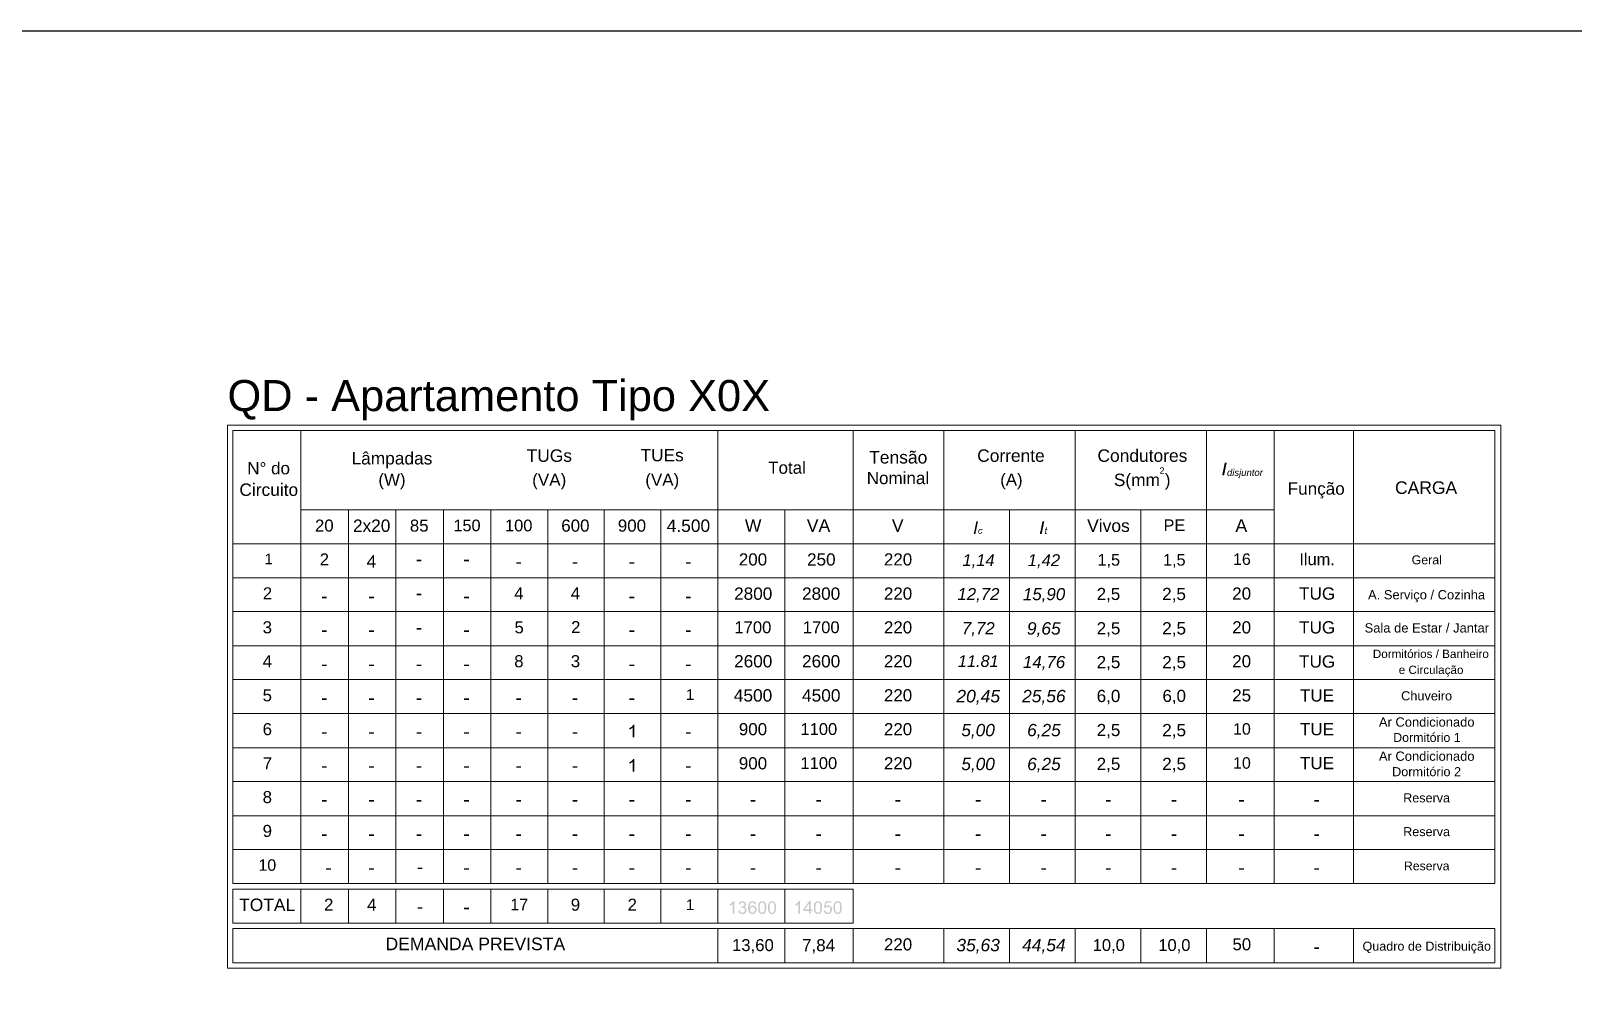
# Model space of a CAD drawing. Header units: millimetres. Extents: x 40 to 176, y -32 to 59.
# Drawn here: x 71.01 to 90.32, y 47.24 to 59.19 of the extents above; entities that cross this region are included whole.
import ezdxf
from ezdxf.enums import TextEntityAlignment as Align

# ---------------------------------------------------------------- set-up
doc = ezdxf.new("R2010")
doc.units = ezdxf.units.MM
doc.layers.get('0').update_dxf_attribs({"lineweight": 30})
doc.layers.add('11 - Quadro de cargas', color=7, linetype='Continuous', lineweight=30)
doc.styles.add('Arial0', font='arial.ttf', dxfattribs={"height": 3.14658})
doc.styles.add('Arial2', font='ariali.ttf', dxfattribs={"oblique": 15, "height": 1.009692})
doc.styles.add('ariel 1.5', font='arial.ttf', dxfattribs={"height": 1.5})
doc.styles.add('ariel 2.5', font='arial.ttf', dxfattribs={"height": 2.5})
doc.styles.add('ariel 4', font='', dxfattribs={"height": 4})
doc.styles.get('ariel 4').set_extended_font_data('Arial Black')

# ---------------------------------------------------------------- blocks, each defined once
blk = doc.blocks.new('ISO-A1FRAME')
at = {"color": 5}
blk.add_lwpolyline([(-800, 277), (0, 277), (0, -277), (-800, -277)], close=True, dxfattribs=at)
for tag, height, style, p in [('COMPANY', 4, 'ariel 4', (-47.43, -227.76)), ('CLIENT1', 2.5, 'ariel 2.5', (-47.48, -240.73)), ('PROJECT1', 2.5, 'ariel 2.5', (-47.48, -248.81)), ('PROJECT2', 2.5, 'ariel 2.5', (-47.48, -252.63)), ('DRAWINGTITLE1', 2.5, 'ariel 2.5', (-47.48, -261.28)), ('DRAWINGTITLE2', 2.5, 'ariel 2.5', (-47.48, -264.97)), ('DRAWINGTITLE3', 2.5, 'ariel 2.5', (-47.48, -268.72)), ('DRAWINGNO.', 2.5, 'ariel 2.5', (-23.02, -275.65)), ('AUTHOR', 1.5, 'ariel 1.5', (-88.17, -275.54)), ('CHECKER', 1.5, 'ariel 1.5', (-74.59, -275.58)), ('DATE', 1.5, 'ariel 1.5', (-56.89, -275.74))]:
    blk.add_attdef(tag, text='', height=height, dxfattribs=dict(style=style)).set_placement(p, align=Align.CENTER)

msp = doc.modelspace()

# ---------------------------------------------------------------- hatches: boundary and pattern name
at = {"layer": '11 - Quadro de cargas', "true_color": 0x000007}
for points in [[(85.925, 53.632), (85.958, 53.791), (85.982, 53.791), (85.949, 53.632)], [(82.816, 52.898), (82.849, 53.057), (82.869, 53.057), (82.836, 52.898)], [(83.643, 52.898), (83.676, 53.057), (83.699, 53.057), (83.666, 52.898)], [(75.843, 52.554), (75.843, 52.574), (75.902, 52.574), (75.902, 52.554)], [(76.435, 52.554), (76.435, 52.574), (76.498, 52.574), (76.498, 52.554)], [(77.09, 52.524), (77.09, 52.544), (77.149, 52.544), (77.149, 52.524)], [(77.794, 52.524), (77.794, 52.544), (77.854, 52.544), (77.854, 52.524)], [(78.506, 52.524), (78.506, 52.544), (78.565, 52.544), (78.565, 52.524)], [(79.213, 52.524), (79.213, 52.544), (79.273, 52.544), (79.273, 52.524)], [(75.843, 52.131), (75.843, 52.15), (75.902, 52.15), (75.902, 52.131)], [(74.655, 52.094), (74.655, 52.114), (74.715, 52.114), (74.715, 52.094)], [(75.247, 52.094), (75.247, 52.114), (75.307, 52.114), (75.307, 52.094)], [(76.435, 52.094), (76.435, 52.114), (76.498, 52.114), (76.498, 52.094)], [(78.506, 52.094), (78.506, 52.114), (78.565, 52.114), (78.565, 52.094)], [(79.213, 52.094), (79.213, 52.114), (79.273, 52.114), (79.273, 52.094)], [(74.655, 51.671), (74.655, 51.691), (74.715, 51.691), (74.715, 51.671)], [(75.247, 51.671), (75.247, 51.691), (75.307, 51.691), (75.307, 51.671)], [(75.843, 51.701), (75.843, 51.72), (75.902, 51.72), (75.902, 51.701)], [(76.435, 51.671), (76.435, 51.691), (76.498, 51.691), (76.498, 51.671)], [(78.506, 51.671), (78.506, 51.691), (78.565, 51.691), (78.565, 51.671)], [(79.213, 51.671), (79.213, 51.691), (79.273, 51.691), (79.273, 51.671)], [(74.655, 51.244), (74.655, 51.264), (74.715, 51.264), (74.715, 51.244)], [(75.247, 51.244), (75.247, 51.264), (75.307, 51.264), (75.307, 51.244)], [(75.843, 51.244), (75.843, 51.264), (75.902, 51.264), (75.902, 51.244)], [(76.435, 51.244), (76.435, 51.264), (76.498, 51.264), (76.498, 51.244)], [(78.506, 51.244), (78.506, 51.264), (78.565, 51.264), (78.565, 51.244)], [(79.213, 51.244), (79.213, 51.264), (79.273, 51.264), (79.273, 51.244)], [(74.655, 50.821), (74.655, 50.841), (74.715, 50.841), (74.715, 50.821)], [(75.247, 50.821), (75.247, 50.841), (75.307, 50.841), (75.307, 50.821)], [(75.843, 50.821), (75.843, 50.841), (75.902, 50.841), (75.902, 50.821)], [(76.435, 50.821), (76.435, 50.841), (76.498, 50.841), (76.498, 50.821)], [(77.09, 50.821), (77.09, 50.841), (77.149, 50.841), (77.149, 50.821)], [(77.794, 50.821), (77.794, 50.841), (77.854, 50.841), (77.854, 50.821)], [(78.506, 50.821), (78.506, 50.841), (78.565, 50.841), (78.565, 50.821)], [(74.655, 50.397), (74.655, 50.417), (74.715, 50.417), (74.715, 50.397)], [(75.247, 50.397), (75.247, 50.417), (75.307, 50.417), (75.307, 50.397)], [(75.843, 50.397), (75.843, 50.417), (75.902, 50.417), (75.902, 50.397)], [(76.435, 50.397), (76.435, 50.417), (76.498, 50.417), (76.498, 50.397)], [(77.09, 50.397), (77.09, 50.417), (77.149, 50.417), (77.149, 50.397)], [(77.794, 50.397), (77.794, 50.417), (77.854, 50.417), (77.854, 50.397)], [(79.213, 50.397), (79.213, 50.417), (79.273, 50.417), (79.273, 50.397)], [(74.655, 49.971), (74.655, 49.99), (74.715, 49.99), (74.715, 49.971)], [(75.247, 49.971), (75.247, 49.99), (75.307, 49.99), (75.307, 49.971)], [(75.843, 49.971), (75.843, 49.99), (75.902, 49.99), (75.902, 49.971)], [(76.435, 49.971), (76.435, 49.99), (76.498, 49.99), (76.498, 49.971)], [(77.09, 49.971), (77.09, 49.99), (77.149, 49.99), (77.149, 49.971)], [(77.794, 49.971), (77.794, 49.99), (77.854, 49.99), (77.854, 49.971)], [(79.213, 49.971), (79.213, 49.99), (79.273, 49.99), (79.273, 49.971)], [(74.655, 49.547), (74.655, 49.567), (74.715, 49.567), (74.715, 49.547)], [(75.247, 49.547), (75.247, 49.567), (75.307, 49.567), (75.307, 49.547)], [(75.843, 49.547), (75.843, 49.567), (75.902, 49.567), (75.902, 49.547)], [(76.435, 49.547), (76.435, 49.567), (76.498, 49.567), (76.498, 49.547)], [(77.09, 49.547), (77.09, 49.567), (77.149, 49.567), (77.149, 49.547)], [(77.794, 49.547), (77.794, 49.567), (77.854, 49.567), (77.854, 49.547)], [(78.506, 49.547), (78.506, 49.567), (78.565, 49.567), (78.565, 49.547)], [(79.213, 49.547), (79.213, 49.567), (79.273, 49.567), (79.273, 49.547)], [(80.024, 49.547), (80.024, 49.567), (80.083, 49.567), (80.083, 49.547)], [(80.844, 49.547), (80.844, 49.567), (80.904, 49.567), (80.904, 49.547)], [(81.833, 49.547), (81.833, 49.567), (81.896, 49.567), (81.896, 49.547)], [(82.839, 49.547), (82.842, 49.567), (82.902, 49.567), (82.899, 49.547)], [(83.659, 49.547), (83.663, 49.567), (83.722, 49.567), (83.719, 49.547)], [(84.47, 49.547), (84.47, 49.567), (84.529, 49.567), (84.529, 49.547)], [(85.294, 49.547), (85.294, 49.567), (85.353, 49.567), (85.353, 49.547)], [(86.137, 49.547), (86.137, 49.567), (86.197, 49.567), (86.197, 49.547)], [(87.08, 49.547), (87.08, 49.567), (87.139, 49.567), (87.139, 49.547)], [(74.655, 49.12), (74.655, 49.137), (74.715, 49.137), (74.715, 49.12)], [(75.247, 49.12), (75.247, 49.137), (75.307, 49.137), (75.307, 49.12)], [(75.843, 49.12), (75.843, 49.137), (75.902, 49.137), (75.902, 49.12)], [(76.435, 49.12), (76.435, 49.137), (76.498, 49.137), (76.498, 49.12)], [(77.09, 49.12), (77.09, 49.137), (77.149, 49.137), (77.149, 49.12)], [(77.794, 49.12), (77.794, 49.137), (77.854, 49.137), (77.854, 49.12)], [(78.506, 49.12), (78.506, 49.137), (78.565, 49.137), (78.565, 49.12)], [(79.213, 49.12), (79.213, 49.137), (79.273, 49.137), (79.273, 49.12)], [(80.024, 49.12), (80.024, 49.137), (80.083, 49.137), (80.083, 49.12)], [(80.844, 49.12), (80.844, 49.137), (80.904, 49.137), (80.904, 49.12)], [(81.833, 49.12), (81.833, 49.137), (81.896, 49.137), (81.896, 49.12)], [(82.839, 49.12), (82.842, 49.137), (82.902, 49.137), (82.899, 49.12)], [(83.659, 49.12), (83.663, 49.137), (83.722, 49.137), (83.719, 49.12)], [(84.47, 49.12), (84.47, 49.137), (84.529, 49.137), (84.529, 49.12)], [(85.294, 49.12), (85.294, 49.137), (85.353, 49.137), (85.353, 49.12)], [(86.137, 49.12), (86.137, 49.137), (86.197, 49.137), (86.197, 49.12)], [(87.08, 49.12), (87.08, 49.137), (87.139, 49.137), (87.139, 49.12)], [(74.708, 48.697), (74.708, 48.713), (74.768, 48.713), (74.768, 48.697)], [(75.247, 48.697), (75.247, 48.713), (75.307, 48.713), (75.307, 48.697)], [(75.853, 48.704), (75.853, 48.723), (75.912, 48.723), (75.912, 48.704)], [(76.435, 48.697), (76.435, 48.713), (76.498, 48.713), (76.498, 48.697)], [(77.09, 48.697), (77.09, 48.713), (77.149, 48.713), (77.149, 48.697)], [(77.794, 48.697), (77.794, 48.713), (77.854, 48.713), (77.854, 48.697)], [(78.506, 48.697), (78.506, 48.713), (78.565, 48.713), (78.565, 48.697)], [(79.213, 48.697), (79.213, 48.713), (79.273, 48.713), (79.273, 48.697)], [(80.024, 48.697), (80.024, 48.713), (80.083, 48.713), (80.083, 48.697)], [(80.844, 48.697), (80.844, 48.713), (80.904, 48.713), (80.904, 48.697)], [(81.833, 48.697), (81.833, 48.713), (81.896, 48.713), (81.896, 48.697)], [(82.839, 48.697), (82.842, 48.713), (82.902, 48.713), (82.899, 48.697)], [(83.659, 48.697), (83.663, 48.713), (83.722, 48.713), (83.719, 48.697)], [(84.47, 48.697), (84.47, 48.713), (84.529, 48.713), (84.529, 48.697)], [(85.294, 48.697), (85.294, 48.713), (85.353, 48.713), (85.353, 48.697)], [(86.137, 48.697), (86.137, 48.713), (86.197, 48.713), (86.197, 48.697)], [(87.08, 48.697), (87.08, 48.713), (87.139, 48.713), (87.139, 48.697)], [(75.853, 48.207), (75.853, 48.227), (75.912, 48.227), (75.912, 48.207)], [(76.435, 48.201), (76.435, 48.221), (76.498, 48.221), (76.498, 48.201)], [(87.08, 47.705), (87.08, 47.724), (87.139, 47.724), (87.139, 47.705)]]:
    msp.add_hatch(color=7, dxfattribs=at).paths.add_polyline_path(points)
h = msp.add_hatch(color=7, dxfattribs=at)
edge = h.paths.add_edge_path()
edge.add_line((82.912, 52.921), (82.922, 52.921))
edge.add_spline(control_points=[(82.922, 52.921), (82.918, 52.911), (82.915, 52.908), (82.912, 52.905), (82.912, 52.905), (82.905, 52.898), (82.902, 52.898), (82.895, 52.898), (82.895, 52.898), (82.889, 52.898), (82.882, 52.898), (82.879, 52.905), (82.879, 52.905), (82.875, 52.908), (82.872, 52.915), (82.872, 52.921), (82.872, 52.921), (82.872, 52.928), (82.872, 52.934), (82.875, 52.941), (82.875, 52.941), (82.879, 52.948), (82.882, 52.954), (82.889, 52.958), (82.889, 52.958), (82.892, 52.961), (82.899, 52.961), (82.905, 52.961), (82.905, 52.961), (82.912, 52.961), (82.915, 52.961), (82.922, 52.958), (82.922, 52.958), (82.925, 52.951), (82.925, 52.948), (82.925, 52.941)], knot_values=[0, 0, 0, 0, 0.027778, 0.027778, 0.027778, 0.027778, 0.055556, 0.055556, 0.055556, 0.055556, 0.083333, 0.083333, 0.083333, 0.083333, 0.111111, 0.111111, 0.111111, 0.111111, 0.138889, 0.138889, 0.138889, 0.138889, 0.166667, 0.166667, 0.166667, 0.166667, 0.194444, 0.194444, 0.194444, 0.194444, 0.222222, 0.222222, 0.222222, 0.222222, 1, 1, 1, 1], degree=3, periodic=0)
edge.add_line((82.925, 52.941), (82.915, 52.941))
edge.add_spline(control_points=[(82.915, 52.941), (82.915, 52.944), (82.915, 52.948), (82.912, 52.951), (82.912, 52.951), (82.908, 52.951), (82.908, 52.954), (82.902, 52.954), (82.902, 52.954), (82.899, 52.954), (82.895, 52.951), (82.892, 52.948), (82.892, 52.948), (82.889, 52.948), (82.885, 52.941), (82.885, 52.938), (82.885, 52.938), (82.882, 52.931), (82.882, 52.928), (82.882, 52.921), (82.882, 52.921), (82.882, 52.915), (82.882, 52.911), (82.885, 52.908), (82.885, 52.908), (82.889, 52.908), (82.892, 52.905), (82.895, 52.905), (82.895, 52.905), (82.899, 52.905), (82.902, 52.908), (82.905, 52.908), (82.905, 52.908), (82.908, 52.911), (82.908, 52.915), (82.912, 52.921)], knot_values=[0, 0, 0, 0, 0.027778, 0.027778, 0.027778, 0.027778, 0.055556, 0.055556, 0.055556, 0.055556, 0.083333, 0.083333, 0.083333, 0.083333, 0.111111, 0.111111, 0.111111, 0.111111, 0.138889, 0.138889, 0.138889, 0.138889, 0.166667, 0.166667, 0.166667, 0.166667, 0.194444, 0.194444, 0.194444, 0.194444, 0.222222, 0.222222, 0.222222, 0.222222, 1, 1, 1, 1], degree=3, periodic=0)
h = msp.add_hatch(color=7, dxfattribs=at)
edge = h.paths.add_edge_path()
edge.add_line((83.729, 52.908), (83.726, 52.898))
edge.add_spline(control_points=[(83.726, 52.898), (83.722, 52.898), (83.722, 52.898), (83.719, 52.898), (83.719, 52.898), (83.716, 52.898), (83.712, 52.898), (83.709, 52.901), (83.709, 52.901), (83.706, 52.901), (83.706, 52.905), (83.706, 52.908), (83.706, 52.908), (83.706, 52.908), (83.706, 52.911), (83.709, 52.918)], knot_values=[0, 0, 0, 0, 0.0625, 0.0625, 0.0625, 0.0625, 0.125, 0.125, 0.125, 0.125, 0.1875, 0.1875, 0.1875, 0.1875, 1, 1, 1, 1], degree=3, periodic=0)
edge.add_line((83.709, 52.918), (83.716, 52.951))
edge.add_line((83.716, 52.951), (83.706, 52.951))
edge.add_line((83.706, 52.951), (83.709, 52.961))
edge.add_line((83.709, 52.961), (83.716, 52.961))
edge.add_line((83.716, 52.961), (83.719, 52.974))
edge.add_line((83.719, 52.974), (83.732, 52.984))
edge.add_line((83.732, 52.984), (83.726, 52.961))
edge.add_line((83.726, 52.961), (83.739, 52.961))
edge.add_line((83.739, 52.961), (83.735, 52.951))
edge.add_line((83.735, 52.951), (83.726, 52.951))
edge.add_line((83.726, 52.951), (83.719, 52.918))
edge.add_spline(control_points=[(83.719, 52.918), (83.719, 52.915), (83.716, 52.911), (83.716, 52.911), (83.716, 52.911), (83.716, 52.908), (83.719, 52.908), (83.719, 52.908), (83.719, 52.908), (83.719, 52.908), (83.719, 52.908), (83.722, 52.908), (83.722, 52.908), (83.726, 52.908), (83.726, 52.908), (83.729, 52.908)], knot_values=[0, 0, 0, 0, 0.0625, 0.0625, 0.0625, 0.0625, 0.125, 0.125, 0.125, 0.125, 0.1875, 0.1875, 0.1875, 0.1875, 1, 1, 1, 1], degree=3, periodic=0)
h = msp.add_hatch(color=7, dxfattribs=at)
h.paths.add_polyline_path([(75.29, 52.475), (75.29, 52.514), (75.221, 52.514), (75.221, 52.531), (75.294, 52.633), (75.31, 52.633), (75.31, 52.531), (75.33, 52.531), (75.33, 52.514), (75.31, 52.514), (75.31, 52.475)])
h.paths.add_polyline_path([(75.29, 52.531), (75.29, 52.604), (75.241, 52.531)])
h = msp.add_hatch(color=7, dxfattribs=at)
edge = h.paths.add_edge_path()
edge.add_line((78.565, 50.351), (78.545, 50.351))
edge.add_line((78.545, 50.351), (78.545, 50.473))
edge.add_spline(control_points=[(78.545, 50.473), (78.542, 50.47), (78.535, 50.467), (78.529, 50.46), (78.529, 50.46), (78.519, 50.457), (78.512, 50.453), (78.506, 50.45)], knot_values=[0, 0, 0, 0, 0.125, 0.125, 0.125, 0.125, 1, 1, 1, 1], degree=3, periodic=0)
edge.add_line((78.506, 50.45), (78.506, 50.47))
edge.add_spline(control_points=[(78.506, 50.47), (78.519, 50.473), (78.529, 50.48), (78.535, 50.487), (78.535, 50.487), (78.545, 50.496), (78.549, 50.503), (78.552, 50.51)], knot_values=[0, 0, 0, 0, 0.125, 0.125, 0.125, 0.125, 1, 1, 1, 1], degree=3, periodic=0)
edge.add_line((78.552, 50.51), (78.565, 50.51))
edge.add_line((78.565, 50.51), (78.565, 50.351))
h = msp.add_hatch(color=7, dxfattribs=at)
edge = h.paths.add_edge_path()
edge.add_line((78.565, 49.921), (78.545, 49.921))
edge.add_line((78.545, 49.921), (78.545, 50.047))
edge.add_spline(control_points=[(78.545, 50.047), (78.542, 50.043), (78.535, 50.037), (78.529, 50.033), (78.529, 50.033), (78.519, 50.03), (78.512, 50.027), (78.506, 50.023)], knot_values=[0, 0, 0, 0, 0.125, 0.125, 0.125, 0.125, 1, 1, 1, 1], degree=3, periodic=0)
edge.add_line((78.506, 50.023), (78.506, 50.043))
edge.add_spline(control_points=[(78.506, 50.043), (78.519, 50.047), (78.529, 50.053), (78.535, 50.06), (78.535, 50.06), (78.545, 50.066), (78.549, 50.076), (78.552, 50.083)], knot_values=[0, 0, 0, 0, 0.125, 0.125, 0.125, 0.125, 1, 1, 1, 1], degree=3, periodic=0)
edge.add_line((78.552, 50.083), (78.565, 50.083))
edge.add_line((78.565, 50.083), (78.565, 49.921))
h = msp.add_hatch(color=7, dxfattribs=at)
edge = h.paths.add_edge_path()
edge.add_line((79.819, 48.145), (79.799, 48.145))
edge.add_line((79.799, 48.145), (79.799, 48.267))
edge.add_spline(control_points=[(79.799, 48.267), (79.796, 48.264), (79.789, 48.26), (79.782, 48.254), (79.782, 48.254), (79.773, 48.25), (79.766, 48.247), (79.759, 48.244)], knot_values=[0, 0, 0, 0, 0.125, 0.125, 0.125, 0.125, 1, 1, 1, 1], degree=3, periodic=0)
edge.add_line((79.759, 48.244), (79.759, 48.264))
edge.add_spline(control_points=[(79.759, 48.264), (79.773, 48.267), (79.779, 48.274), (79.789, 48.283), (79.789, 48.283), (79.796, 48.29), (79.802, 48.297), (79.806, 48.303)], knot_values=[0, 0, 0, 0, 0.125, 0.125, 0.125, 0.125, 1, 1, 1, 1], degree=3, periodic=0)
edge.add_line((79.806, 48.303), (79.819, 48.303))
edge.add_line((79.819, 48.303), (79.819, 48.145))
edge = h.paths.add_edge_path()
edge.add_line((79.868, 48.184), (79.888, 48.188))
edge.add_spline(control_points=[(79.888, 48.188), (79.892, 48.178), (79.895, 48.171), (79.898, 48.164), (79.898, 48.164), (79.905, 48.161), (79.911, 48.158), (79.918, 48.158), (79.918, 48.158), (79.928, 48.158), (79.935, 48.161), (79.941, 48.168), (79.941, 48.168), (79.948, 48.174), (79.951, 48.181), (79.951, 48.191), (79.951, 48.191), (79.951, 48.201), (79.948, 48.207), (79.945, 48.214), (79.945, 48.214), (79.938, 48.217), (79.931, 48.221), (79.921, 48.221), (79.921, 48.221), (79.918, 48.221), (79.911, 48.221), (79.908, 48.221)], knot_values=[0, 0, 0, 0, 0.035714, 0.035714, 0.035714, 0.035714, 0.071429, 0.071429, 0.071429, 0.071429, 0.107143, 0.107143, 0.107143, 0.107143, 0.142857, 0.142857, 0.142857, 0.142857, 0.178571, 0.178571, 0.178571, 0.178571, 0.214286, 0.214286, 0.214286, 0.214286, 1, 1, 1, 1], degree=3, periodic=0)
edge.add_line((79.908, 48.221), (79.908, 48.237))
edge.add_spline(control_points=[(79.908, 48.237), (79.911, 48.237), (79.911, 48.237), (79.911, 48.237), (79.911, 48.237), (79.921, 48.237), (79.928, 48.237), (79.935, 48.244), (79.935, 48.244), (79.941, 48.247), (79.945, 48.254), (79.945, 48.264), (79.945, 48.264), (79.945, 48.27), (79.941, 48.277), (79.938, 48.28), (79.938, 48.28), (79.931, 48.283), (79.928, 48.287), (79.918, 48.287), (79.918, 48.287), (79.911, 48.287), (79.905, 48.283), (79.902, 48.28), (79.902, 48.28), (79.895, 48.277), (79.892, 48.267), (79.892, 48.26)], knot_values=[0, 0, 0, 0, 0.035714, 0.035714, 0.035714, 0.035714, 0.071429, 0.071429, 0.071429, 0.071429, 0.107143, 0.107143, 0.107143, 0.107143, 0.142857, 0.142857, 0.142857, 0.142857, 0.178571, 0.178571, 0.178571, 0.178571, 0.214286, 0.214286, 0.214286, 0.214286, 1, 1, 1, 1], degree=3, periodic=0)
edge.add_line((79.892, 48.26), (79.872, 48.264))
edge.add_spline(control_points=[(79.872, 48.264), (79.872, 48.277), (79.878, 48.287), (79.888, 48.293), (79.888, 48.293), (79.895, 48.3), (79.905, 48.303), (79.918, 48.303), (79.918, 48.303), (79.928, 48.303), (79.935, 48.3), (79.941, 48.297), (79.941, 48.297), (79.951, 48.293), (79.954, 48.29), (79.958, 48.283), (79.958, 48.283), (79.964, 48.277), (79.964, 48.27), (79.964, 48.264), (79.964, 48.264), (79.964, 48.254), (79.964, 48.25), (79.958, 48.244), (79.958, 48.244), (79.954, 48.237), (79.951, 48.234), (79.945, 48.231), (79.945, 48.231), (79.951, 48.227), (79.961, 48.224), (79.964, 48.217), (79.964, 48.217), (79.971, 48.211), (79.971, 48.201), (79.971, 48.191), (79.971, 48.191), (79.971, 48.178), (79.968, 48.164), (79.958, 48.154), (79.958, 48.154), (79.948, 48.145), (79.935, 48.141), (79.918, 48.141), (79.918, 48.141), (79.905, 48.141), (79.895, 48.145), (79.885, 48.154), (79.885, 48.154), (79.875, 48.161), (79.868, 48.171), (79.868, 48.184)], knot_values=[0, 0, 0, 0, 0.019231, 0.019231, 0.019231, 0.019231, 0.038462, 0.038462, 0.038462, 0.038462, 0.057692, 0.057692, 0.057692, 0.057692, 0.076923, 0.076923, 0.076923, 0.076923, 0.096154, 0.096154, 0.096154, 0.096154, 0.115385, 0.115385, 0.115385, 0.115385, 0.134615, 0.134615, 0.134615, 0.134615, 0.153846, 0.153846, 0.153846, 0.153846, 0.173077, 0.173077, 0.173077, 0.173077, 0.192308, 0.192308, 0.192308, 0.192308, 0.211538, 0.211538, 0.211538, 0.211538, 0.230769, 0.230769, 0.230769, 0.230769, 1, 1, 1, 1], degree=3, periodic=0)
edge = h.paths.add_edge_path()
edge.add_line((80.093, 48.264), (80.074, 48.264))
edge.add_spline(control_points=[(80.074, 48.264), (80.07, 48.27), (80.07, 48.277), (80.067, 48.28), (80.067, 48.28), (80.06, 48.283), (80.054, 48.287), (80.047, 48.287), (80.047, 48.287), (80.04, 48.287), (80.034, 48.287), (80.031, 48.283), (80.031, 48.283), (80.024, 48.277), (80.021, 48.27), (80.017, 48.264), (80.017, 48.264), (80.014, 48.254), (80.011, 48.24), (80.011, 48.227), (80.011, 48.227), (80.014, 48.234), (80.021, 48.237), (80.027, 48.24), (80.027, 48.24), (80.034, 48.244), (80.04, 48.247), (80.05, 48.247), (80.05, 48.247), (80.06, 48.247), (80.074, 48.24), (80.083, 48.234), (80.083, 48.234), (80.09, 48.224), (80.097, 48.211), (80.097, 48.194), (80.097, 48.194), (80.097, 48.184), (80.093, 48.178), (80.09, 48.168), (80.09, 48.168), (80.083, 48.158), (80.08, 48.151), (80.07, 48.148), (80.07, 48.148), (80.064, 48.145), (80.057, 48.141), (80.047, 48.141), (80.047, 48.141), (80.031, 48.141), (80.017, 48.148), (80.007, 48.158), (80.007, 48.158), (79.997, 48.171), (79.991, 48.191), (79.991, 48.217), (79.991, 48.217), (79.991, 48.25), (79.997, 48.27), (80.007, 48.283), (80.007, 48.283), (80.017, 48.297), (80.031, 48.303), (80.047, 48.303), (80.047, 48.303), (80.06, 48.303), (80.07, 48.3), (80.08, 48.293), (80.08, 48.293), (80.087, 48.287), (80.09, 48.277), (80.093, 48.264)], knot_values=[0, 0, 0, 0, 0.013889, 0.013889, 0.013889, 0.013889, 0.027778, 0.027778, 0.027778, 0.027778, 0.041667, 0.041667, 0.041667, 0.041667, 0.055556, 0.055556, 0.055556, 0.055556, 0.069444, 0.069444, 0.069444, 0.069444, 0.083333, 0.083333, 0.083333, 0.083333, 0.097222, 0.097222, 0.097222, 0.097222, 0.111111, 0.111111, 0.111111, 0.111111, 0.125, 0.125, 0.125, 0.125, 0.138889, 0.138889, 0.138889, 0.138889, 0.152778, 0.152778, 0.152778, 0.152778, 0.166667, 0.166667, 0.166667, 0.166667, 0.180556, 0.180556, 0.180556, 0.180556, 0.194444, 0.194444, 0.194444, 0.194444, 0.208333, 0.208333, 0.208333, 0.208333, 0.222222, 0.222222, 0.222222, 0.222222, 0.236111, 0.236111, 0.236111, 0.236111, 1, 1, 1, 1], degree=3, periodic=0)
edge = h.paths.add_edge_path()
edge.add_spline(control_points=[(80.014, 48.194), (80.014, 48.188), (80.014, 48.181), (80.017, 48.178), (80.017, 48.178), (80.021, 48.171), (80.024, 48.164), (80.031, 48.161), (80.031, 48.161), (80.034, 48.158), (80.04, 48.158), (80.047, 48.158), (80.047, 48.158), (80.054, 48.158), (80.06, 48.161), (80.067, 48.168), (80.067, 48.168), (80.074, 48.174), (80.077, 48.184), (80.077, 48.194), (80.077, 48.194), (80.077, 48.204), (80.074, 48.214), (80.067, 48.221), (80.067, 48.221), (80.06, 48.227), (80.054, 48.231), (80.044, 48.231), (80.044, 48.231), (80.037, 48.231), (80.027, 48.227), (80.024, 48.221), (80.024, 48.221), (80.017, 48.214), (80.014, 48.204), (80.014, 48.194)], knot_values=[0, 0, 0, 0, 0.027778, 0.027778, 0.027778, 0.027778, 0.055556, 0.055556, 0.055556, 0.055556, 0.083333, 0.083333, 0.083333, 0.083333, 0.111111, 0.111111, 0.111111, 0.111111, 0.138889, 0.138889, 0.138889, 0.138889, 0.166667, 0.166667, 0.166667, 0.166667, 0.194444, 0.194444, 0.194444, 0.194444, 0.222222, 0.222222, 0.222222, 0.222222, 1, 1, 1, 1], degree=3, periodic=0)
edge = h.paths.add_edge_path()
edge.add_spline(control_points=[(80.117, 48.221), (80.117, 48.24), (80.117, 48.257), (80.12, 48.267), (80.12, 48.267), (80.123, 48.28), (80.13, 48.287), (80.14, 48.293), (80.14, 48.293), (80.146, 48.3), (80.156, 48.303), (80.166, 48.303), (80.166, 48.303), (80.176, 48.303), (80.183, 48.3), (80.189, 48.297), (80.189, 48.297), (80.196, 48.293), (80.203, 48.29), (80.206, 48.283), (80.206, 48.283), (80.209, 48.277), (80.212, 48.27), (80.216, 48.26), (80.216, 48.26), (80.216, 48.25), (80.219, 48.237), (80.219, 48.221), (80.219, 48.221), (80.219, 48.204), (80.216, 48.188), (80.212, 48.178), (80.212, 48.178), (80.209, 48.164), (80.203, 48.158), (80.196, 48.151), (80.196, 48.151), (80.189, 48.145), (80.179, 48.141), (80.166, 48.141), (80.166, 48.141), (80.153, 48.141), (80.14, 48.148), (80.13, 48.158), (80.13, 48.158), (80.12, 48.171), (80.117, 48.191), (80.117, 48.221)], knot_values=[0, 0, 0, 0, 0.020833, 0.020833, 0.020833, 0.020833, 0.041667, 0.041667, 0.041667, 0.041667, 0.0625, 0.0625, 0.0625, 0.0625, 0.083333, 0.083333, 0.083333, 0.083333, 0.104167, 0.104167, 0.104167, 0.104167, 0.125, 0.125, 0.125, 0.125, 0.145833, 0.145833, 0.145833, 0.145833, 0.166667, 0.166667, 0.166667, 0.166667, 0.1875, 0.1875, 0.1875, 0.1875, 0.208333, 0.208333, 0.208333, 0.208333, 0.229167, 0.229167, 0.229167, 0.229167, 1, 1, 1, 1], degree=3, periodic=0)
edge = h.paths.add_edge_path()
edge.add_spline(control_points=[(80.136, 48.221), (80.136, 48.197), (80.14, 48.178), (80.143, 48.171), (80.143, 48.171), (80.15, 48.161), (80.16, 48.158), (80.166, 48.158), (80.166, 48.158), (80.176, 48.158), (80.183, 48.161), (80.189, 48.171), (80.189, 48.171), (80.196, 48.178), (80.199, 48.197), (80.199, 48.221), (80.199, 48.221), (80.199, 48.247), (80.196, 48.267), (80.189, 48.274), (80.189, 48.274), (80.183, 48.283), (80.176, 48.287), (80.166, 48.287), (80.166, 48.287), (80.156, 48.287), (80.15, 48.283), (80.146, 48.277), (80.146, 48.277), (80.14, 48.267), (80.136, 48.247), (80.136, 48.221)], knot_values=[0, 0, 0, 0, 0.03125, 0.03125, 0.03125, 0.03125, 0.0625, 0.0625, 0.0625, 0.0625, 0.09375, 0.09375, 0.09375, 0.09375, 0.125, 0.125, 0.125, 0.125, 0.15625, 0.15625, 0.15625, 0.15625, 0.1875, 0.1875, 0.1875, 0.1875, 0.21875, 0.21875, 0.21875, 0.21875, 1, 1, 1, 1], degree=3, periodic=0)
edge = h.paths.add_edge_path()
edge.add_spline(control_points=[(80.239, 48.221), (80.239, 48.24), (80.239, 48.257), (80.246, 48.267), (80.246, 48.267), (80.249, 48.28), (80.252, 48.287), (80.262, 48.293), (80.262, 48.293), (80.269, 48.3), (80.279, 48.303), (80.289, 48.303), (80.289, 48.303), (80.298, 48.303), (80.305, 48.3), (80.312, 48.297), (80.312, 48.297), (80.318, 48.293), (80.325, 48.29), (80.328, 48.283), (80.328, 48.283), (80.332, 48.277), (80.335, 48.27), (80.338, 48.26), (80.338, 48.26), (80.341, 48.25), (80.341, 48.237), (80.341, 48.221), (80.341, 48.221), (80.341, 48.204), (80.341, 48.188), (80.335, 48.178), (80.335, 48.178), (80.332, 48.164), (80.325, 48.158), (80.318, 48.151), (80.318, 48.151), (80.312, 48.145), (80.302, 48.141), (80.289, 48.141), (80.289, 48.141), (80.275, 48.141), (80.262, 48.148), (80.255, 48.158), (80.255, 48.158), (80.242, 48.171), (80.239, 48.191), (80.239, 48.221)], knot_values=[0, 0, 0, 0, 0.020833, 0.020833, 0.020833, 0.020833, 0.041667, 0.041667, 0.041667, 0.041667, 0.0625, 0.0625, 0.0625, 0.0625, 0.083333, 0.083333, 0.083333, 0.083333, 0.104167, 0.104167, 0.104167, 0.104167, 0.125, 0.125, 0.125, 0.125, 0.145833, 0.145833, 0.145833, 0.145833, 0.166667, 0.166667, 0.166667, 0.166667, 0.1875, 0.1875, 0.1875, 0.1875, 0.208333, 0.208333, 0.208333, 0.208333, 0.229167, 0.229167, 0.229167, 0.229167, 1, 1, 1, 1], degree=3, periodic=0)
edge = h.paths.add_edge_path()
edge.add_spline(control_points=[(80.259, 48.221), (80.259, 48.197), (80.262, 48.178), (80.269, 48.171), (80.269, 48.171), (80.272, 48.161), (80.282, 48.158), (80.289, 48.158), (80.289, 48.158), (80.298, 48.158), (80.305, 48.161), (80.312, 48.171), (80.312, 48.171), (80.318, 48.178), (80.322, 48.197), (80.322, 48.221), (80.322, 48.221), (80.322, 48.247), (80.318, 48.267), (80.312, 48.274), (80.312, 48.274), (80.305, 48.283), (80.298, 48.287), (80.289, 48.287), (80.289, 48.287), (80.282, 48.287), (80.275, 48.283), (80.269, 48.277), (80.269, 48.277), (80.262, 48.267), (80.259, 48.247), (80.259, 48.221)], knot_values=[0, 0, 0, 0, 0.03125, 0.03125, 0.03125, 0.03125, 0.0625, 0.0625, 0.0625, 0.0625, 0.09375, 0.09375, 0.09375, 0.09375, 0.125, 0.125, 0.125, 0.125, 0.15625, 0.15625, 0.15625, 0.15625, 0.1875, 0.1875, 0.1875, 0.1875, 0.21875, 0.21875, 0.21875, 0.21875, 1, 1, 1, 1], degree=3, periodic=0)
h = msp.add_hatch(color=7, dxfattribs=at)
edge = h.paths.add_edge_path()
edge.add_line((80.639, 48.145), (80.619, 48.145))
edge.add_line((80.619, 48.145), (80.619, 48.267))
edge.add_spline(control_points=[(80.619, 48.267), (80.616, 48.264), (80.609, 48.26), (80.603, 48.254), (80.603, 48.254), (80.596, 48.25), (80.586, 48.247), (80.583, 48.244)], knot_values=[0, 0, 0, 0, 0.125, 0.125, 0.125, 0.125, 1, 1, 1, 1], degree=3, periodic=0)
edge.add_line((80.583, 48.244), (80.583, 48.264))
edge.add_spline(control_points=[(80.583, 48.264), (80.593, 48.267), (80.603, 48.274), (80.609, 48.283), (80.609, 48.283), (80.619, 48.29), (80.623, 48.297), (80.626, 48.303)], knot_values=[0, 0, 0, 0, 0.125, 0.125, 0.125, 0.125, 1, 1, 1, 1], degree=3, periodic=0)
edge.add_line((80.626, 48.303), (80.639, 48.303))
edge.add_line((80.639, 48.303), (80.639, 48.145))
h.paths.add_polyline_path([(80.752, 48.145), (80.752, 48.181), (80.682, 48.181), (80.682, 48.201), (80.755, 48.303), (80.772, 48.303), (80.772, 48.201), (80.795, 48.201), (80.795, 48.181), (80.772, 48.181), (80.772, 48.145)])
h.paths.add_polyline_path([(80.752, 48.201), (80.752, 48.27), (80.702, 48.201)])
edge = h.paths.add_edge_path()
edge.add_spline(control_points=[(80.815, 48.221), (80.815, 48.24), (80.815, 48.257), (80.818, 48.267), (80.818, 48.267), (80.824, 48.28), (80.828, 48.287), (80.838, 48.293), (80.838, 48.293), (80.844, 48.3), (80.854, 48.303), (80.864, 48.303), (80.864, 48.303), (80.874, 48.303), (80.881, 48.3), (80.887, 48.297), (80.887, 48.297), (80.894, 48.293), (80.901, 48.29), (80.904, 48.283), (80.904, 48.283), (80.907, 48.277), (80.91, 48.27), (80.914, 48.26), (80.914, 48.26), (80.917, 48.25), (80.917, 48.237), (80.917, 48.221), (80.917, 48.221), (80.917, 48.204), (80.914, 48.188), (80.91, 48.178), (80.91, 48.178), (80.907, 48.164), (80.901, 48.158), (80.894, 48.151), (80.894, 48.151), (80.887, 48.145), (80.877, 48.141), (80.864, 48.141), (80.864, 48.141), (80.851, 48.141), (80.838, 48.148), (80.828, 48.158), (80.828, 48.158), (80.818, 48.171), (80.815, 48.191), (80.815, 48.221)], knot_values=[0, 0, 0, 0, 0.020833, 0.020833, 0.020833, 0.020833, 0.041667, 0.041667, 0.041667, 0.041667, 0.0625, 0.0625, 0.0625, 0.0625, 0.083333, 0.083333, 0.083333, 0.083333, 0.104167, 0.104167, 0.104167, 0.104167, 0.125, 0.125, 0.125, 0.125, 0.145833, 0.145833, 0.145833, 0.145833, 0.166667, 0.166667, 0.166667, 0.166667, 0.1875, 0.1875, 0.1875, 0.1875, 0.208333, 0.208333, 0.208333, 0.208333, 0.229167, 0.229167, 0.229167, 0.229167, 1, 1, 1, 1], degree=3, periodic=0)
edge = h.paths.add_edge_path()
edge.add_spline(control_points=[(80.834, 48.221), (80.834, 48.197), (80.838, 48.178), (80.841, 48.171), (80.841, 48.171), (80.848, 48.161), (80.858, 48.158), (80.864, 48.158), (80.864, 48.158), (80.874, 48.158), (80.881, 48.161), (80.887, 48.171), (80.887, 48.171), (80.894, 48.178), (80.897, 48.197), (80.897, 48.221), (80.897, 48.221), (80.897, 48.247), (80.894, 48.267), (80.887, 48.274), (80.887, 48.274), (80.881, 48.283), (80.874, 48.287), (80.864, 48.287), (80.864, 48.287), (80.854, 48.287), (80.848, 48.283), (80.844, 48.277), (80.844, 48.277), (80.838, 48.267), (80.834, 48.247), (80.834, 48.221)], knot_values=[0, 0, 0, 0, 0.03125, 0.03125, 0.03125, 0.03125, 0.0625, 0.0625, 0.0625, 0.0625, 0.09375, 0.09375, 0.09375, 0.09375, 0.125, 0.125, 0.125, 0.125, 0.15625, 0.15625, 0.15625, 0.15625, 0.1875, 0.1875, 0.1875, 0.1875, 0.21875, 0.21875, 0.21875, 0.21875, 1, 1, 1, 1], degree=3, periodic=0)
edge = h.paths.add_edge_path()
edge.add_line((80.937, 48.184), (80.957, 48.188))
edge.add_spline(control_points=[(80.957, 48.188), (80.96, 48.178), (80.963, 48.171), (80.967, 48.164), (80.967, 48.164), (80.973, 48.161), (80.98, 48.158), (80.987, 48.158), (80.987, 48.158), (80.996, 48.158), (81.006, 48.161), (81.01, 48.168), (81.01, 48.168), (81.016, 48.174), (81.02, 48.184), (81.02, 48.197), (81.02, 48.197), (81.02, 48.207), (81.016, 48.217), (81.013, 48.224), (81.013, 48.224), (81.006, 48.227), (80.996, 48.231), (80.987, 48.231), (80.987, 48.231), (80.98, 48.231), (80.977, 48.231), (80.97, 48.227), (80.97, 48.227), (80.967, 48.224), (80.96, 48.221), (80.957, 48.217)], knot_values=[0, 0, 0, 0, 0.03125, 0.03125, 0.03125, 0.03125, 0.0625, 0.0625, 0.0625, 0.0625, 0.09375, 0.09375, 0.09375, 0.09375, 0.125, 0.125, 0.125, 0.125, 0.15625, 0.15625, 0.15625, 0.15625, 0.1875, 0.1875, 0.1875, 0.1875, 0.21875, 0.21875, 0.21875, 0.21875, 1, 1, 1, 1], degree=3, periodic=0)
edge.add_line((80.957, 48.217), (80.94, 48.221))
edge.add_line((80.94, 48.221), (80.957, 48.3))
edge.add_line((80.957, 48.3), (81.033, 48.3))
edge.add_line((81.033, 48.3), (81.033, 48.283))
edge.add_line((81.033, 48.283), (80.97, 48.283))
edge.add_line((80.97, 48.283), (80.963, 48.24))
edge.add_spline(control_points=[(80.963, 48.24), (80.973, 48.247), (80.983, 48.25), (80.993, 48.25), (80.993, 48.25), (81.006, 48.25), (81.016, 48.244), (81.026, 48.234), (81.026, 48.234), (81.036, 48.224), (81.043, 48.214), (81.043, 48.197), (81.043, 48.197), (81.043, 48.184), (81.036, 48.171), (81.03, 48.161), (81.03, 48.161), (81.02, 48.148), (81.006, 48.141), (80.987, 48.141), (80.987, 48.141), (80.973, 48.141), (80.96, 48.145), (80.953, 48.154), (80.953, 48.154), (80.944, 48.161), (80.937, 48.171), (80.937, 48.184)], knot_values=[0, 0, 0, 0, 0.035714, 0.035714, 0.035714, 0.035714, 0.071429, 0.071429, 0.071429, 0.071429, 0.107143, 0.107143, 0.107143, 0.107143, 0.142857, 0.142857, 0.142857, 0.142857, 0.178571, 0.178571, 0.178571, 0.178571, 0.214286, 0.214286, 0.214286, 0.214286, 1, 1, 1, 1], degree=3, periodic=0)
edge = h.paths.add_edge_path()
edge.add_spline(control_points=[(81.059, 48.221), (81.059, 48.24), (81.063, 48.257), (81.066, 48.267), (81.066, 48.267), (81.069, 48.28), (81.076, 48.287), (81.082, 48.293), (81.082, 48.293), (81.089, 48.3), (81.099, 48.303), (81.112, 48.303), (81.112, 48.303), (81.119, 48.303), (81.129, 48.3), (81.135, 48.297), (81.135, 48.297), (81.142, 48.293), (81.145, 48.29), (81.149, 48.283), (81.149, 48.283), (81.155, 48.277), (81.159, 48.27), (81.159, 48.26), (81.159, 48.26), (81.162, 48.25), (81.162, 48.237), (81.162, 48.221), (81.162, 48.221), (81.162, 48.204), (81.162, 48.188), (81.159, 48.178), (81.159, 48.178), (81.155, 48.164), (81.149, 48.158), (81.142, 48.151), (81.142, 48.151), (81.132, 48.145), (81.122, 48.141), (81.112, 48.141), (81.112, 48.141), (81.096, 48.141), (81.086, 48.148), (81.076, 48.158), (81.076, 48.158), (81.066, 48.171), (81.059, 48.191), (81.059, 48.221)], knot_values=[0, 0, 0, 0, 0.020833, 0.020833, 0.020833, 0.020833, 0.041667, 0.041667, 0.041667, 0.041667, 0.0625, 0.0625, 0.0625, 0.0625, 0.083333, 0.083333, 0.083333, 0.083333, 0.104167, 0.104167, 0.104167, 0.104167, 0.125, 0.125, 0.125, 0.125, 0.145833, 0.145833, 0.145833, 0.145833, 0.166667, 0.166667, 0.166667, 0.166667, 0.1875, 0.1875, 0.1875, 0.1875, 0.208333, 0.208333, 0.208333, 0.208333, 0.229167, 0.229167, 0.229167, 0.229167, 1, 1, 1, 1], degree=3, periodic=0)
edge = h.paths.add_edge_path()
edge.add_spline(control_points=[(81.079, 48.221), (81.079, 48.197), (81.082, 48.178), (81.089, 48.171), (81.089, 48.171), (81.096, 48.161), (81.102, 48.158), (81.112, 48.158), (81.112, 48.158), (81.119, 48.158), (81.129, 48.161), (81.135, 48.171), (81.135, 48.171), (81.139, 48.178), (81.142, 48.197), (81.142, 48.221), (81.142, 48.221), (81.142, 48.247), (81.139, 48.267), (81.135, 48.274), (81.135, 48.274), (81.129, 48.283), (81.119, 48.287), (81.112, 48.287), (81.112, 48.287), (81.102, 48.287), (81.096, 48.283), (81.089, 48.277), (81.089, 48.277), (81.082, 48.267), (81.079, 48.247), (81.079, 48.221)], knot_values=[0, 0, 0, 0, 0.03125, 0.03125, 0.03125, 0.03125, 0.0625, 0.0625, 0.0625, 0.0625, 0.09375, 0.09375, 0.09375, 0.09375, 0.125, 0.125, 0.125, 0.125, 0.15625, 0.15625, 0.15625, 0.15625, 0.1875, 0.1875, 0.1875, 0.1875, 0.21875, 0.21875, 0.21875, 0.21875, 1, 1, 1, 1], degree=3, periodic=0)

# ---------------------------------------------------------------- linework, layer by layer
at = {"layer": '11 - Quadro de cargas', "color": 7, "linetype": 'Continuous', "lineweight": 9, "true_color": 0x000007}
for points in [[(73.474, 54.261), (89.412, 54.261), (89.412, 47.463), (73.474, 47.463)], [(73.54, 54.191), (89.339, 54.191), (89.339, 48.525), (73.54, 48.525)], [(73.54, 48.029), (81.307, 48.029), (81.307, 48.452), (73.54, 48.452)], [(73.54, 47.529), (89.339, 47.529), (89.339, 47.959), (73.54, 47.959)]]:
    msp.add_lwpolyline(points, close=True, dxfattribs=at)
for points in [[(74.394, 54.191), (74.394, 48.948), (74.394, 48.948)], [(79.61, 54.191), (79.61, 48.948), (79.61, 48.948)], [(81.307, 54.191), (81.307, 48.948), (81.307, 48.948)], [(82.442, 54.191), (82.442, 48.948), (82.442, 48.948)], [(84.086, 54.191), (84.086, 48.948), (84.086, 48.948)], [(85.727, 54.191), (85.727, 48.948), (85.727, 48.948)], [(86.577, 54.191), (86.577, 48.948), (86.577, 48.948)], [(87.569, 54.191), (87.569, 48.948), (87.569, 48.948)], [(74.394, 53.199), (86.577, 53.199), (86.577, 53.199)], [(74.989, 53.199), (74.989, 48.948), (74.989, 48.948)], [(75.581, 53.199), (75.581, 48.948), (75.581, 48.948)], [(76.18, 53.199), (76.18, 48.948), (76.18, 48.948)], [(76.772, 53.199), (76.772, 48.948), (76.772, 48.948)], [(77.483, 53.199), (77.483, 48.948), (77.483, 48.948)], [(78.191, 53.199), (78.191, 48.948), (78.191, 48.948)], [(78.899, 53.199), (78.899, 48.948), (78.899, 48.948)], [(80.451, 53.199), (80.451, 48.948), (80.451, 48.948)], [(83.262, 53.199), (83.262, 48.948), (83.262, 48.948)], [(84.907, 53.199), (84.907, 48.948), (84.907, 48.948)], [(73.54, 52.776), (89.339, 52.776), (89.339, 52.776)], [(73.54, 52.349), (89.339, 52.349), (89.339, 52.349)], [(73.54, 51.926), (89.339, 51.926), (89.339, 51.926)], [(73.54, 51.499), (89.339, 51.499), (89.339, 51.499)], [(73.54, 51.075), (89.339, 51.075), (89.339, 51.075)], [(73.54, 50.652), (89.339, 50.652), (89.339, 50.652)], [(73.54, 50.222), (89.339, 50.222), (89.339, 50.222)], [(73.54, 49.798), (89.339, 49.798), (89.339, 49.798)], [(73.54, 49.372), (89.339, 49.372), (89.339, 49.372)], [(73.54, 49.372), (89.339, 49.372), (89.339, 49.372)], [(73.54, 48.948), (89.339, 48.948), (89.339, 48.948)], [(74.394, 48.948), (74.394, 48.525), (74.394, 48.525)], [(74.989, 48.948), (74.989, 48.525), (74.989, 48.525)], [(75.581, 48.948), (75.581, 48.525), (75.581, 48.525)], [(76.18, 48.948), (76.18, 48.525), (76.18, 48.525)], [(76.772, 48.948), (76.772, 48.525), (76.772, 48.525)], [(77.483, 48.948), (77.483, 48.525), (77.483, 48.525)], [(78.191, 48.948), (78.191, 48.525), (78.191, 48.525)], [(78.899, 48.948), (78.899, 48.525), (78.899, 48.525)], [(79.61, 48.948), (79.61, 48.525), (79.61, 48.525)], [(80.451, 48.948), (80.451, 48.525), (80.451, 48.525)], [(81.307, 48.948), (81.307, 48.525), (81.307, 48.525)], [(82.442, 48.948), (82.442, 48.525), (82.442, 48.525)], [(83.262, 48.948), (83.262, 48.525), (83.262, 48.525)], [(84.086, 48.948), (84.086, 48.525), (84.086, 48.525)], [(84.907, 48.948), (84.907, 48.525), (84.907, 48.525)], [(85.727, 48.948), (85.727, 48.525), (85.727, 48.525)], [(86.577, 48.948), (86.577, 48.525), (86.577, 48.525)], [(87.569, 48.948), (87.569, 48.525), (87.569, 48.525)], [(74.394, 48.452), (74.394, 48.029), (74.394, 48.029)], [(74.989, 48.452), (74.989, 48.029), (74.989, 48.029)], [(75.581, 48.452), (75.581, 48.029), (75.581, 48.029)], [(76.18, 48.452), (76.18, 48.029), (76.18, 48.029)], [(76.772, 48.452), (76.772, 48.029), (76.772, 48.029)], [(77.483, 48.452), (77.483, 48.029), (77.483, 48.029)], [(78.191, 48.452), (78.191, 48.029), (78.191, 48.029)], [(78.899, 48.452), (78.899, 48.029), (78.899, 48.029)], [(79.61, 48.446), (79.61, 48.022), (79.61, 48.022)], [(80.451, 48.446), (80.451, 48.022), (80.451, 48.022)], [(79.61, 47.959), (79.61, 47.529), (79.61, 47.529)], [(80.451, 47.959), (80.451, 47.529), (80.451, 47.529)], [(81.307, 47.959), (81.307, 47.529), (81.307, 47.529)], [(82.442, 47.959), (82.442, 47.529), (82.442, 47.529)], [(83.262, 47.959), (83.262, 47.529), (83.262, 47.529)], [(84.086, 47.959), (84.086, 47.529), (84.086, 47.529)], [(84.907, 47.959), (84.907, 47.529), (84.907, 47.529)], [(85.727, 47.959), (85.727, 47.529), (85.727, 47.529)], [(86.577, 47.959), (86.577, 47.529), (86.577, 47.529)], [(87.569, 47.959), (87.569, 47.529), (87.569, 47.529)]]:
    msp.add_lwpolyline(points, dxfattribs=at)

# ---------------------------------------------------------------- block references
at = {"xscale": 0.1653034188902056, "yscale": 0.1653034188902056, "zscale": 0.1653034188902056}
msp.add_blockref('ISO-A1FRAME', (172.363, 13.404), dxfattribs=at)

# ---------------------------------------------------------------- texts
at = {"layer": '11 - Quadro de cargas', "color": 6, "style": 'Arial0'}
msp.add_text('QD - Apartamento Tipo X0X', height=0.38883, dxfattribs=at).set_placement((73.474, 54.435))
at = {"layer": '11 - Quadro de cargas', "color": 7, "true_color": 0x000007}
for s, height, style, p in [('Lâmpadas', 0.1552, 'Arial0', (75.026, 53.767)), ('TUGs', 0.1555, 'Arial0', (77.219, 53.8)), ('TUEs', 0.1545, 'Arial0', (78.645, 53.807)), ('Tensão', 0.1563, 'Arial0', (81.506, 53.779)), ('Corrente', 0.1554, 'Arial0', (82.859, 53.8)), ('Condutores', 0.1558, 'Arial0', (84.364, 53.8)), ('N° do', 0.1522, 'Arial0', (73.722, 53.644)), ('Total', 0.1521, 'Arial0', (80.242, 53.651)), ('Nominal', 0.1525, 'Arial0', (81.476, 53.521)), ('2', 0.0809, 'Arial0', (85.141, 53.65)), ('disjuntor', 0.0852, 'Arial2', (85.985, 53.623)), ('Circuito', 0.1553, 'Arial0', (73.623, 53.374)), ('(W)', 0.1513, 'Arial0', (75.363, 53.502)), ('(VA)', 0.1529, 'Arial0', (77.288, 53.5)), ('(VA)', 0.1519, 'Arial0', (78.704, 53.501)), ('(A)', 0.1502, 'Arial0', (83.147, 53.503)), ('S(mm )', 0.155, 'Arial0', (84.569, 53.497)), ('Função', 0.153, 'Arial0', (86.746, 53.389)), ('CARGA', 0.1565, 'Arial0', (88.089, 53.399)), ('20', 0.1506, 'Arial0', (74.569, 52.927)), ('2x20', 0.1545, 'Arial0', (75.045, 52.924)), ('85', 0.1506, 'Arial0', (75.757, 52.927)), ('150', 0.1459, 'Arial0', (76.302, 52.931)), ('100', 0.1471, 'Arial0', (76.948, 52.93)), ('600', 0.1518, 'Arial0', (77.652, 52.926)), ('900', 0.1518, 'Arial0', (78.36, 52.926)), ('4.500', 0.1555, 'Arial0', (78.972, 52.923)), ('W', 0.157, 'Arial0', (79.951, 52.925)), ('VA', 0.1582, 'Arial0', (80.725, 52.924)), ('V', 0.158, 'Arial0', (81.79, 52.924)), ('Vivos', 0.1562, 'Arial0', (84.235, 52.923)), ('PE', 0.1459, 'Arial0', (85.191, 52.934)), ('A', 0.159, 'Arial0', (86.091, 52.923)), ('1', 0.134, 'Arial0', (73.937, 52.518)), ('2', 0.149, 'Arial0', (74.629, 52.505)), ('200', 0.1518, 'Arial0', (79.875, 52.503)), ('250', 0.153, 'Arial0', (80.729, 52.502)), ('220', 0.1518, 'Arial0', (81.691, 52.503)), ('1,14', 0.1482, 'Arial2', (82.674, 52.496)), ('1,42', 0.1492, 'Arial2', (83.491, 52.495)), ('1,5', 0.1458, 'Arial0', (84.364, 52.501)), ('1,5', 0.1458, 'Arial0', (85.184, 52.501)), ('16', 0.1434, 'Arial0', (86.061, 52.51)), ('Ilum.', 0.1468, 'Arial0', (86.891, 52.507)), ('Geral', 0.1108, 'Arial0', (88.297, 52.518)), ('2', 0.149, 'Arial0', (73.917, 52.081)), ('4', 0.152, 'Arial0', (77.063, 52.079)), ('4', 0.152, 'Arial0', (77.771, 52.079)), ('2800', 0.1538, 'Arial0', (79.816, 52.074)), ('2800', 0.1538, 'Arial0', (80.666, 52.074)), ('220', 0.1518, 'Arial0', (81.691, 52.076)), ('12,72', 0.1506, 'Arial2', (82.611, 52.07)), ('15,90', 0.1514, 'Arial2', (83.431, 52.069)), ('2,5', 0.1519, 'Arial0', (84.354, 52.071)), ('2,5', 0.1531, 'Arial0', (85.174, 52.07)), ('20', 0.152, 'Arial0', (86.051, 52.076)), ('TUG', 0.1534, 'Arial0', (86.888, 52.075)), ('A. Serviço / Cozinha', 0.11578, 'Arial0', (87.751, 52.079)), ('3', 0.151, 'Arial0', (73.914, 51.654)), ('5', 0.149, 'Arial0', (77.067, 51.654)), ('2', 0.15, 'Arial0', (77.775, 51.657)), ('1700', 0.149, 'Arial0', (79.819, 51.655)), ('1700', 0.1481, 'Arial0', (80.676, 51.656)), ('220', 0.1518, 'Arial0', (81.691, 51.653)), ('7,72', 0.1512, 'Arial2', (82.667, 51.643)), ('9,65', 0.1553, 'Arial2', (83.481, 51.638)), ('2,5', 0.1526, 'Arial0', (84.354, 51.641)), ('2,5', 0.1539, 'Arial0', (85.174, 51.64)), ('20', 0.152, 'Arial0', (86.051, 51.653)), ('TUG', 0.1534, 'Arial0', (86.888, 51.652)), ('Sala de Estar / Jantar', 0.11597, 'Arial0', (87.708, 51.664)), ('4', 0.152, 'Arial0', (73.914, 51.228)), ('8', 0.151, 'Arial0', (77.063, 51.23)), ('3', 0.151, 'Arial0', (77.771, 51.23)), ('2600', 0.1538, 'Arial0', (79.816, 51.228)), ('2600', 0.1538, 'Arial0', (80.666, 51.228)), ('220', 0.1518, 'Arial0', (81.691, 51.229)), ('11.81', 0.1459, 'Arial2', (82.617, 51.234)), ('14,76', 0.1514, 'Arial2', (83.431, 51.219)), ('2,5', 0.1526, 'Arial0', (84.354, 51.218)), ('2,5', 0.1539, 'Arial0', (85.174, 51.216)), ('20', 0.152, 'Arial0', (86.051, 51.229)), ('TUG', 0.153, 'Arial0', (86.888, 51.225)), ('Dormitórios / Banheiro', 0.1045, 'Arial0', (87.811, 51.345)), ('e Circulação', 0.1044, 'Arial0', (88.135, 51.145)), ('5', 0.15, 'Arial0', (73.914, 50.803)), ('1', 0.134, 'Arial0', (79.213, 50.821)), ('4500', 0.1548, 'Arial0', (79.812, 50.8)), ('4500', 0.1548, 'Arial0', (80.666, 50.8)), ('220', 0.1518, 'Arial0', (81.691, 50.803)), ('20,45', 0.1564, 'Arial2', (82.598, 50.79)), ('25,56', 0.1556, 'Arial2', (83.421, 50.791)), ('6,0', 0.1526, 'Arial0', (84.354, 50.794)), ('6,0', 0.1514, 'Arial0', (85.178, 50.796)), ('25', 0.152, 'Arial0', (86.051, 50.802)), ('TUE', 0.1535, 'Arial0', (86.898, 50.801)), ('Chuveiro', 0.1142, 'Arial0', (88.165, 50.815)), ('Ar Condicionado', 0.11593, 'Arial0', (87.887, 50.486)), ('6', 0.151, 'Arial0', (73.914, 50.38)), ('900', 0.1518, 'Arial0', (79.875, 50.379)), ('1100', 0.1481, 'Arial0', (80.646, 50.382)), ('220', 0.1518, 'Arial0', (81.691, 50.379)), ('5,00', 0.1543, 'Arial2', (82.66, 50.366)), ('6,25', 0.1543, 'Arial2', (83.484, 50.366)), ('2,5', 0.1526, 'Arial0', (84.354, 50.368)), ('2,5', 0.1539, 'Arial0', (85.174, 50.366)), ('10', 0.1434, 'Arial0', (86.061, 50.386)), ('TUE', 0.1535, 'Arial0', (86.898, 50.378)), ('Dormitório 1', 0.11098, 'Arial0', (88.066, 50.295)), ('7', 0.15, 'Arial0', (73.917, 49.953)), ('900', 0.1518, 'Arial0', (79.875, 49.952)), ('1100', 0.1481, 'Arial0', (80.646, 49.956)), ('220', 0.1518, 'Arial0', (81.691, 49.952)), ('5,00', 0.1543, 'Arial2', (82.66, 49.942)), ('6,25', 0.1543, 'Arial2', (83.484, 49.942)), ('2,5', 0.1526, 'Arial0', (84.354, 49.944)), ('2,5', 0.1539, 'Arial0', (85.174, 49.943)), ('10', 0.1434, 'Arial0', (86.061, 49.96)), ('TUE', 0.1535, 'Arial0', (86.898, 49.954)), ('Ar Condicionado', 0.11593, 'Arial0', (87.887, 50.059)), ('Dormitório 2', 0.11354, 'Arial0', (88.052, 49.866)), ('8', 0.151, 'Arial0', (73.914, 49.53)), ('Reserva', 0.1127, 'Arial0', (88.191, 49.539)), ('9', 0.151, 'Arial0', (73.914, 49.106)), ('Reserva', 0.1127, 'Arial0', (88.191, 49.116)), ('10', 0.1434, 'Arial0', (73.861, 48.683)), ('Reserva', 0.1095, 'Arial0', (88.201, 48.689)), ('TOTAL', 0.1558, 'Arial0', (73.62, 48.179)), ('2', 0.152, 'Arial0', (74.682, 48.182)), ('4', 0.152, 'Arial0', (75.221, 48.182)), ('17', 0.1441, 'Arial0', (77.014, 48.189)), ('9', 0.151, 'Arial0', (77.771, 48.183)), ('2', 0.151, 'Arial0', (78.482, 48.183)), ('1', 0.134, 'Arial0', (79.213, 48.191)), ('DEMANDA PREVISTA', 0.1575, 'Arial0', (75.452, 47.689)), ('13,60', 0.1498, 'Arial0', (79.789, 47.678)), ('7,84', 0.1523, 'Arial0', (80.666, 47.675)), ('220', 0.1518, 'Arial0', (81.691, 47.686)), ('35,63', 0.1556, 'Arial2', (82.598, 47.675)), ('44,54', 0.1557, 'Arial2', (83.421, 47.675)), ('10,0', 0.1483, 'Arial0', (84.304, 47.679)), ('10,0', 0.1483, 'Arial0', (85.125, 47.679)), ('50', 0.1506, 'Arial0', (86.054, 47.688)), ('Quadro de Distribuição', 0.11254, 'Arial0', (87.682, 47.683))]:
    msp.add_text(s, height=height, dxfattribs=dict(at, style=style)).set_placement(p)

doc.saveas('drawing.dxf')
